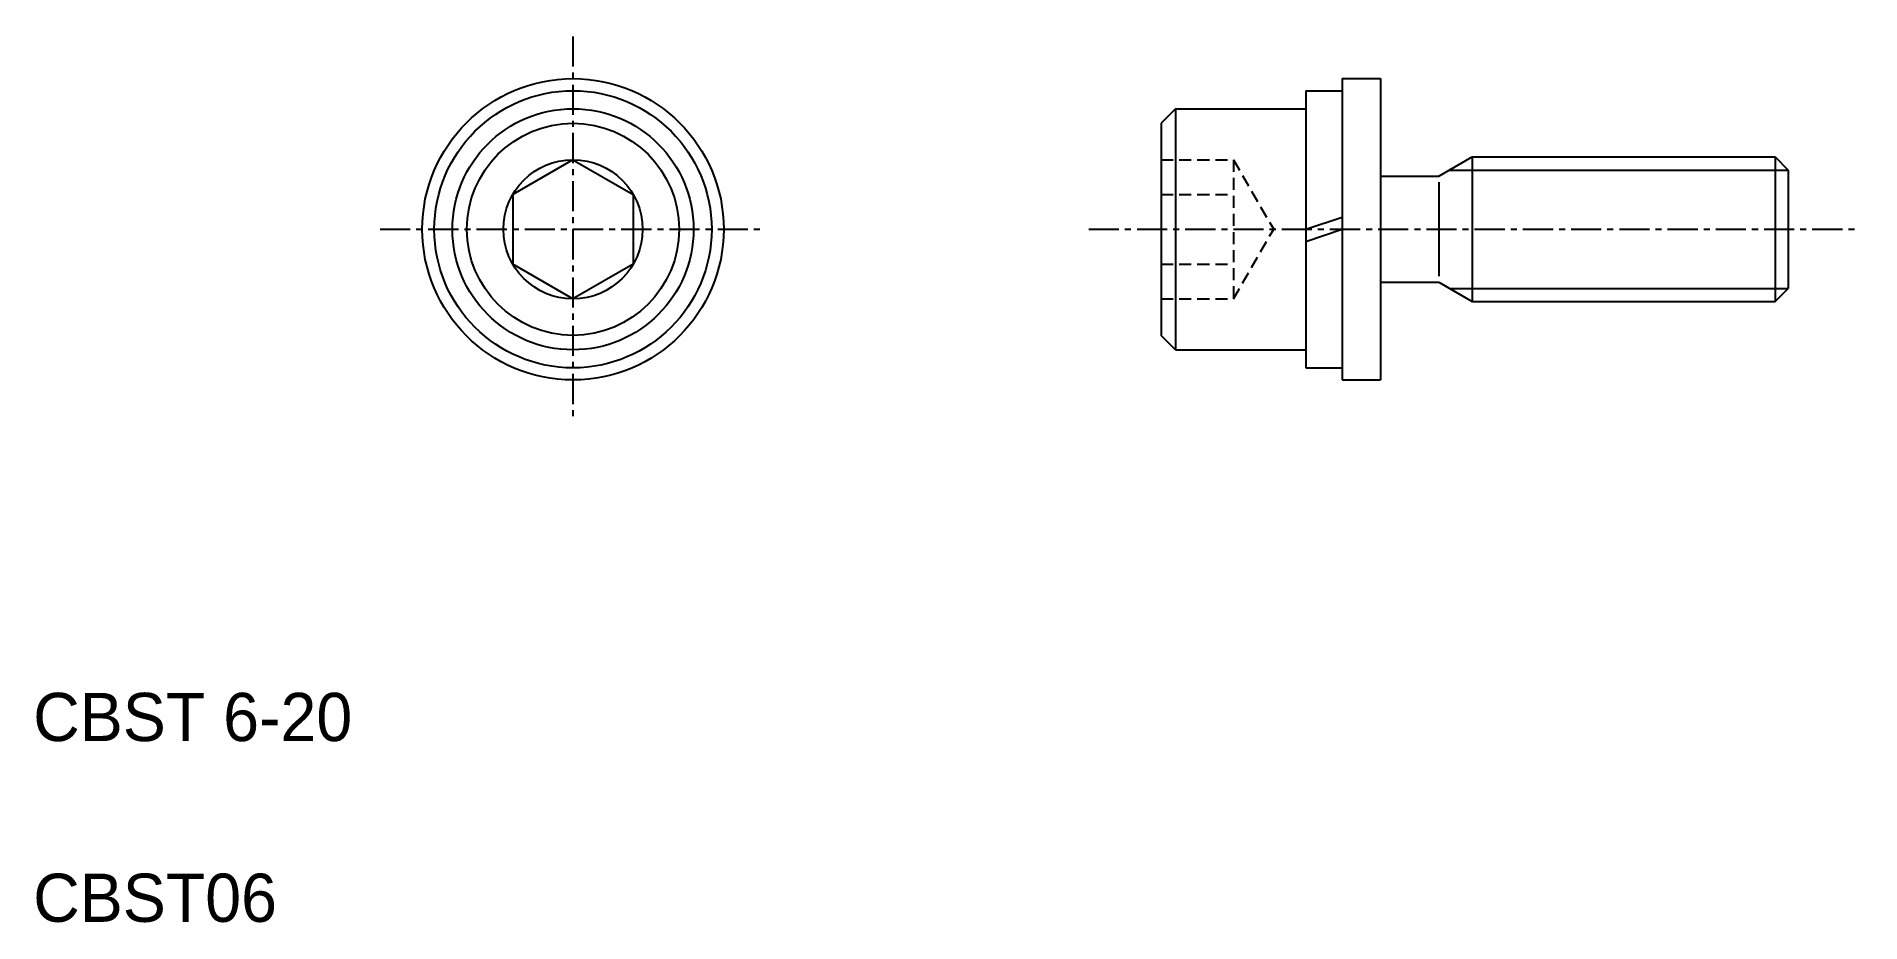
# Model space of a CAD drawing. Extents: x 5.1 to 80.8, y 5 to 41.7.
import ezdxf

# ---------------------------------------------------------------- set-up
doc = ezdxf.new("R2010")
doc.units = 0
doc.linetypes.add('CENTER', pattern=[2, 1.25, -0.25, 0.25, -0.25])
doc.linetypes.add('DASHED', pattern=[0.75, 0.5, -0.25])
doc.layers.get('0').update_dxf_attribs({"linetype": 'CONTINUOUS'})
doc.layers.add('CENTER', color=1, linetype='CENTER')

msp = doc.modelspace()

# ---------------------------------------------------------------- linework, layer by layer
at = {"color": 7, "linetype": 'CONTINUOUS'}
for p, q in [((57.768, 39.482), (57.768, 27.982)), ((57.768, 39.482), (59.268, 39.482)), ((59.268, 39.982), (59.268, 27.482)), ((59.268, 39.982), (60.868, 39.982)), ((60.868, 39.982), (60.868, 27.482)), ((52.368, 38.732), (51.768, 38.132)), ((52.368, 38.732), (52.368, 28.732)), ((52.368, 38.732), (57.768, 38.732)), ((53.718, 38.732), (53.718, 38.732)), ((55.068, 38.732), (55.068, 38.732)), ((51.768, 38.132), (51.768, 29.332)), ((27.382, 36.619), (24.882, 35.175)), ((27.382, 36.619), (29.882, 35.175)), ((63.282, 35.932), (64.668, 36.732)), ((64.668, 36.732), (77.226, 36.732)), ((64.668, 36.732), (64.668, 30.732)), ((77.226, 36.732), (77.226, 30.732)), ((77.226, 36.732), (77.768, 36.19)), ((60.868, 35.932), (63.282, 35.932)), ((63.282, 35.682), (63.282, 31.782)), ((77.768, 36.19), (77.768, 31.273)), ((24.882, 35.175), (24.882, 32.289)), ((29.882, 35.175), (29.882, 32.289)), ((57.768, 33.732), (59.268, 34.232)), ((57.768, 33.232), (59.268, 33.732)), ((27.382, 30.845), (24.882, 32.289)), ((29.882, 32.289), (27.382, 30.845)), ((60.868, 31.532), (63.282, 31.532)), ((63.282, 31.532), (64.668, 30.732)), ((77.226, 30.732), (77.768, 31.273)), ((64.668, 30.732), (77.226, 30.732)), ((52.368, 28.732), (51.768, 29.332)), ((52.368, 28.732), (57.768, 28.732)), ((57.768, 27.982), (59.268, 27.982)), ((59.268, 27.482), (60.868, 27.482))]:
    msp.add_line(p, q, dxfattribs=at)
at = {"color": 3, "linetype": 'DASHED'}
for p, q in [((51.768, 36.619), (54.768, 36.619)), ((54.768, 36.619), (54.768, 30.845)), ((54.768, 36.619), (56.435, 33.732)), ((51.768, 35.175), (54.768, 35.175)), ((54.768, 30.845), (56.435, 33.732)), ((51.768, 32.289), (54.768, 32.289)), ((51.768, 30.845), (54.768, 30.845))]:
    msp.add_line(p, q, dxfattribs=at)
at = {"color": 3, "linetype": 'CONTINUOUS'}
for p, q in [((63.73, 36.19), (77.768, 36.19)), ((63.73, 31.273), (77.768, 31.273))]:
    msp.add_line(p, q, dxfattribs=at)
at = {"color": 7, "linetype": 'CONTINUOUS'}
for radius in [6.25, 5.75, 5, 4.4, 2.887]:
    msp.add_circle((27.382, 33.732), radius, dxfattribs=at)
at = {"layer": 'CENTER', "color": 1, "linetype": 'CENTER'}
for p, q in [((27.382, 41.732), (27.382, 25.732)), ((19.382, 33.732), (35.382, 33.732)), ((48.768, 33.732), (80.768, 33.732))]:
    msp.add_line(p, q, dxfattribs=at)

# ---------------------------------------------------------------- texts
at = {"color": 7, "linetype": 'CONTINUOUS'}
for s, p in [('CBST 6-20', (5, 12.5)), ('CBST06', (5, 5))]:
    msp.add_text(s, height=2, dxfattribs=at).set_placement(p)

doc.saveas('drawing.dxf')
